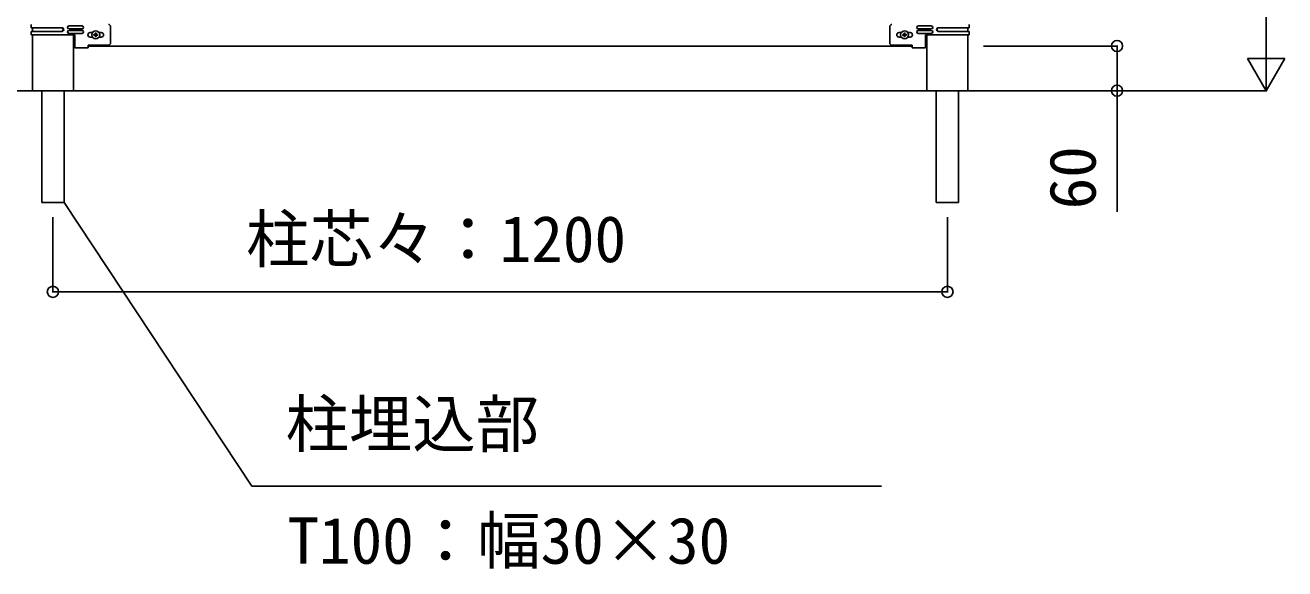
# Model space of a CAD drawing. Units: millimetres, scale not verified. Extents: x -4375 to 4375, y -6499 to 6473.
# Drawn here: x -69 to 1621, y 2512 to 3242 of the extents above; entities that cross this region are included whole.
import ezdxf
from ezdxf.enums import TextEntityAlignment as Align

# ---------------------------------------------------------------- set-up
doc = ezdxf.new("R2010")
doc.units = ezdxf.units.MM
doc.header["$LTSCALE"] = 30
for name, color, linetype in [('0-2_YKK_A1', 4, 'Continuous'), ('0-3_YKK_D', 6, 'Continuous'), ('0-5_YSS_K', 3, 'Continuous')]:
    doc.layers.add(name, color=color, linetype=linetype)
doc.styles.add('ＭＳ ゴシック', font='')
doc.styles.get('ＭＳ ゴシック').set_extended_font_data('MS Gothic')

msp = doc.modelspace()

# ---------------------------------------------------------------- linework, layer by layer
at = {"layer": '0-2_YKK_A1'}
for p, q in [((-61.01, 3238.7), (-61.01, 3243.2)), ((-19.86, 3238.7), (-61.01, 3238.7)), ((-61.01, 3229.2), (-61.01, 3233.7)), ((-19.86, 3233.7), (-61.01, 3233.7)), ((-61.01, 3229.2), (-2.41, 3229.2)), ((-59.41, 3238.7), (-59.41, 3233.7)), ((-59.41, 3154.2), (-59.41, 3229.2)), ((7.29, 3241.2), (-10.2, 3241.2)), ((-10.2, 3237.2), (7.29, 3237.2)), ((7.29, 3235.2), (-10.2, 3235.2)), ((7.29, 3231.2), (-10.2, 3231.2)), ((-4.41, 3154.2), (-4.41, 3229.2)), ((-2.41, 3229.2), (-2.41, 3211.7)), ((18.09, 3232.2), (21.22, 3232.2)), ((24.15, 3228.72), (23.19, 3228.72)), ((27.03, 3229.68), (27.99, 3229.68)), ((29.96, 3232.2), (33.09, 3232.2)), ((45.59, 3240.2), (45.59, 3218.2)), ((1090.59, 3240.2), (1090.59, 3218.2)), ((1106.22, 3232.2), (1103.09, 3232.2)), ((1109.15, 3229.68), (1108.19, 3229.68)), ((1112.03, 3228.72), (1112.99, 3228.72)), ((1118.09, 3232.2), (1114.96, 3232.2)), ((1128.89, 3241.2), (1146.38, 3241.2)), ((1146.38, 3237.2), (1128.89, 3237.2)), ((1128.89, 3235.2), (1146.38, 3235.2)), ((1128.89, 3231.2), (1146.38, 3231.2)), ((1138.59, 3229.2), (1138.59, 3211.7)), ((1197.19, 3229.2), (1138.59, 3229.2)), ((1140.59, 3154.2), (1140.59, 3229.2)), ((1156.04, 3238.7), (1197.19, 3238.7)), ((1156.04, 3233.7), (1197.19, 3233.7)), ((1195.59, 3233.7), (1195.59, 3238.7)), ((1195.59, 3154.2), (1195.59, 3229.2)), ((1197.19, 3238.7), (1197.19, 3243.2)), ((1197.19, 3229.2), (1197.19, 3233.7)), ((-2.41, 3211.7), (15.59, 3211.7)), ((1120.59, 3214.2), (15.59, 3214.2)), ((18.09, 3226.2), (21.22, 3226.2)), ((29.96, 3226.2), (33.09, 3226.2)), ((1120.59, 3215.2), (1093.59, 3215.2)), ((1106.22, 3226.2), (1103.09, 3226.2)), ((1118.09, 3226.2), (1114.96, 3226.2)), ((1120.59, 3211.7), (1120.59, 3215.2)), ((1138.59, 3211.7), (1120.59, 3211.7)), ((-46.91, 3154.2), (-46.91, 3004.2)), ((-16.91, 3004.2), (-16.91, 3154.2)), ((1153.09, 3154.2), (1153.09, 3004.2)), ((1183.09, 3004.2), (1183.09, 3154.2)), ((-46.91, 3004.2), (-16.91, 3004.2)), ((1153.09, 3004.2), (1183.09, 3004.2))]:
    msp.add_line(p, q, dxfattribs=at)
for points in [[(23.19, 3228.72), (23.19, 3229.68), (24.15, 3229.68)], [(25.11, 3230.64), (25.11, 3231.6), (26.07, 3231.6), (26.07, 3230.64)], [(26.07, 3227.76), (26.07, 3226.8), (25.11, 3226.8), (25.11, 3227.76)], [(27.99, 3229.68), (27.99, 3228.72), (27.03, 3228.72)], [(1108.19, 3229.68), (1108.19, 3228.72), (1109.15, 3228.72)], [(1111.07, 3230.64), (1111.07, 3231.6), (1110.11, 3231.6), (1110.11, 3230.64)], [(1110.11, 3227.76), (1110.11, 3226.8), (1111.07, 3226.8), (1111.07, 3227.76)], [(1112.99, 3228.72), (1112.99, 3229.68), (1112.03, 3229.68)], [(15.59, 3211.7), (15.59, 3215.2), (42.59, 3215.2)]]:
    msp.add_lwpolyline(points, dxfattribs=at)
for centre in [(25.59, 3229.2), (1110.59, 3229.2)]:
    msp.add_circle(centre, 5.3, dxfattribs=at)
for centre, radius, start, end in [((-20.61, 3236.2), 2.5, 270, 90), ((-19.86, 3236.2), 2.5, 270, 90), ((-10.2, 3239.2), 2, 90, 270), ((-10.2, 3233.2), 2, 90, 270), ((7.29, 3239.2), 2, 0, 90), ((7.29, 3239.2), 2, 270, 0), ((7.29, 3233.2), 2, 0, 90), ((7.29, 3233.2), 2, 270, 0), ((18.09, 3229.2), 3, 90, 270), ((24.15, 3230.64), 0.96, 270, 0), ((24.15, 3227.76), 0.96, 0, 90), ((27.03, 3230.64), 0.96, 180, 270), ((27.03, 3227.76), 0.96, 90, 180), ((33.09, 3229.2), 3, 270, 90), ((42.59, 3240.2), 3, 0, 90), ((1093.59, 3240.2), 3, 90, 180), ((1103.09, 3229.2), 3, 90, 270), ((1109.15, 3230.64), 0.96, 270, 0), ((1109.15, 3227.76), 0.96, 0, 90), ((1112.03, 3230.64), 0.96, 180, 270), ((1112.03, 3227.76), 0.96, 90, 180), ((1118.09, 3229.2), 3, 270, 90), ((1128.89, 3239.2), 2, 90, 180), ((1128.89, 3239.2), 2, 180, 270), ((1128.89, 3233.2), 2, 90, 180), ((1128.89, 3233.2), 2, 180, 270), ((1146.38, 3239.2), 2, 270, 90), ((1146.38, 3233.2), 2, 270, 90), ((1156.04, 3236.2), 2.5, 90, 270), ((1156.79, 3236.2), 2.5, 90, 270), ((42.59, 3218.2), 3, 270, 0), ((1093.59, 3218.2), 3, 180, 270)]:
    msp.add_arc(centre, radius, start, end, dxfattribs=at)
at = {"layer": '0-3_YKK_D'}
for p, q in [((1595.59, 3204.2), (1595.59, 4104.2)), ((1595.59, 3154.2), (1595.59, 3240.81)), ((1216.59, 3214.2), (1396.59, 3214.2)), ((1595.59, 3154.2), (1570.59, 3197.5)), ((1620.59, 3197.5), (1570.59, 3197.5)), ((1595.59, 3154.2), (1620.59, 3197.5)), ((1216.59, 3154.2), (1596.59, 3154.2)), ((1216.59, 3154.2), (1396.59, 3154.2)), ((-31.91, 2984.2), (-31.91, 2883.2)), ((1168.09, 2984.2), (1168.09, 2883.2)), ((-31.91, 2884.2), (1168.09, 2884.2))]:
    msp.add_line(p, q, dxfattribs=at)
for points in [[(1395.59, 3214.2), (1395.59, 3154.2), (1395.59, 2991.67)], [(-16.91, 3004.2), (235.01, 2623.35), (1079.52, 2623.35)]]:
    msp.add_lwpolyline(points, dxfattribs=at)
for centre in [(1395.59, 3214.2), (1395.59, 3154.2), (-31.91, 2884.2), (1168.09, 2884.2)]:
    msp.add_circle(centre, 7.5, dxfattribs=at)
at = {"layer": '0-5_YSS_K'}
msp.add_line((-916.98, 3154.2), (1496.95, 3154.2), dxfattribs=at)

# ---------------------------------------------------------------- texts
at = {"layer": '0-3_YKK_D', "style": 'ＭＳ ゴシック'}
msp.add_text('60', height=62.32, rotation=90, dxfattribs=at).set_placement((1385.59, 2994.91), align=Align.BOTTOM_LEFT)
for s, p in [('柱芯々：1200', (227.36, 2905.31)), ('柱埋込部', (280.29, 2657.02)), ('T100：幅30×30', (282.71, 2500.38))]:
    msp.add_text(s, height=62.32, dxfattribs=at).set_placement(p, align=Align.BOTTOM_LEFT)

doc.saveas('drawing.dxf')
